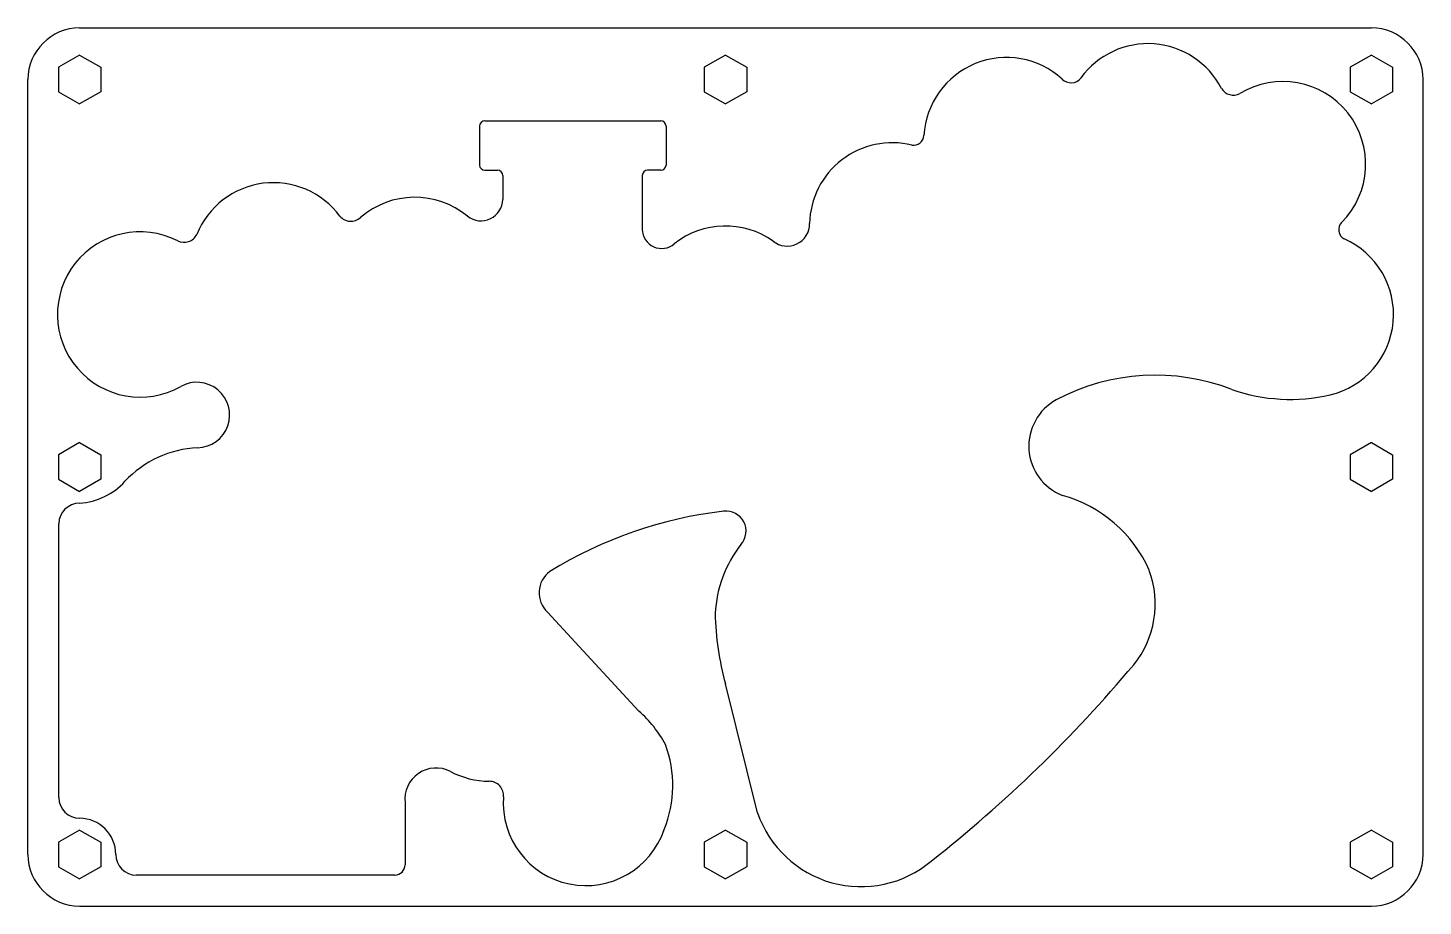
# Model space of a CAD drawing. Header units: millimetres. Extents: x 0 to 270, y 0 to 170.
import ezdxf

# ---------------------------------------------------------------- set-up
doc = ezdxf.new("R2010")
doc.units = ezdxf.units.MM
doc.layers.get('0').update_dxf_attribs({"lineweight": 25, "true_color": 0xffffff})

msp = doc.modelspace()

# ---------------------------------------------------------------- linework, layer by layer
for p, q in [((10, 170), (260, 170)), ((10, 164.73), (5.9, 162.37)), ((10, 164.73), (14.1, 162.37)), ((135, 164.73), (130.9, 162.37)), ((135, 164.73), (139.1, 162.37)), ((260, 164.73), (255.9, 162.37)), ((260, 164.73), (264.1, 162.37)), ((5.9, 162.37), (5.9, 157.63)), ((14.1, 162.37), (14.1, 157.63)), ((130.9, 162.37), (130.9, 157.63)), ((139.1, 162.37), (139.1, 157.63)), ((255.9, 162.37), (255.9, 157.63)), ((264.1, 162.37), (264.1, 157.63)), ((0, 10), (0, 160)), ((270, 10), (270, 160)), ((5.9, 157.63), (10, 155.27)), ((14.1, 157.63), (10, 155.27)), ((130.9, 157.63), (135, 155.27)), ((139.1, 157.63), (135, 155.27)), ((255.9, 157.63), (260, 155.27)), ((264.1, 157.63), (260, 155.27)), ((88.4, 152), (122.5, 152)), ((87.4, 151), (87.4, 143.45)), ((123.5, 151), (123.5, 143.45)), ((88.4, 142.45), (90.9, 142.45)), ((91.9, 141.45), (91.9, 136.8)), ((118.9, 141.45), (118.9, 131)), ((122.5, 142.45), (119.9, 142.45)), ((10, 89.73), (5.9, 87.37)), ((10, 89.73), (14.1, 87.37)), ((260, 89.73), (255.9, 87.37)), ((260, 89.73), (264.1, 87.37)), ((5.9, 87.37), (5.9, 82.63)), ((14.1, 87.37), (14.1, 82.63)), ((255.9, 87.37), (255.9, 82.63)), ((264.1, 87.37), (264.1, 82.63)), ((5.9, 82.63), (10, 80.27)), ((14.1, 82.63), (10, 80.27)), ((255.9, 82.63), (260, 80.27)), ((264.1, 82.63), (260, 80.27)), ((6, 21), (6, 74)), ((118.21, 37.74), (100.57, 56.91)), ((141.22, 18.05), (135, 43)), ((73, 20), (73, 8)), ((10, 14.73), (5.9, 12.37)), ((10, 14.73), (14.1, 12.37)), ((135, 14.73), (130.9, 12.37)), ((135, 14.73), (139.1, 12.37)), ((260, 14.73), (255.9, 12.37)), ((260, 14.73), (264.1, 12.37)), ((5.9, 12.37), (5.9, 7.63)), ((14.1, 12.37), (14.1, 7.63)), ((130.9, 12.37), (130.9, 7.63)), ((139.1, 12.37), (139.1, 7.63)), ((255.9, 12.37), (255.9, 7.63)), ((264.1, 12.37), (264.1, 7.63)), ((5.9, 7.63), (10, 5.27)), ((14.1, 7.63), (10, 5.27)), ((71, 6), (21, 6)), ((130.9, 7.63), (135, 5.27)), ((139.1, 7.63), (135, 5.27)), ((255.9, 7.63), (260, 5.27)), ((264.1, 7.63), (260, 5.27)), ((10, 0), (260, 0))]:
    msp.add_line(p, q)
for centre, radius, start, end in [((10, 160), 10, 90, 180), ((260, 160), 10, 0, 90), ((216.76, 150.95), 16, 27.2815, 144.1432), ((189.38, 148.27), 16, 47.6611, 176.6666), ((201.88, 161.79), 2.42, 224.4583, 322.4683), ((242.88, 143.62), 16, 315.1816, 121.3675), ((233.3, 159.69), 2.71, 211.286, 297.5519), ((88.43, 150.97), 1.03, 91.54, 178.46), ((122.47, 150.97), 1.03, 1.54, 88.46), ((171.37, 149.32), 2.04, 261.808, 356.5712), ((167.26, 131.77), 16, 76.2071, 178.7336), ((88.43, 143.48), 1.03, 181.54, 268.46), ((122.47, 143.48), 1.03, 271.54, 358.46), ((90.87, 141.42), 1.03, 1.54, 88.46), ((119.93, 141.42), 1.03, 91.54, 178.46), ((47.52, 124.04), 16, 36.455, 158.0478), ((74.87, 121.21), 16, 50.346, 131.0403), ((87.66, 136.9), 4.24, 232.5258, 358.6999), ((62.51, 135.37), 2.8, 220.6328, 311.7299), ((255.7, 130.95), 2.03, 136.4471, 241.4395), ((21.72, 114.53), 16, 62.9987, 299.3846), ((30.22, 131.23), 2.74, 243.2035, 333.8808), ((122.64, 131.04), 3.74, 180.6367, 310.8995), ((135, 115.65), 16, 54.8193, 128.2659), ((146.95, 132.08), 4.32, 230.823, 0.5753), ((248.28, 114.52), 16, 283.4282, 66.2344), ((218.19, 61.8), 40.97, 68.8066, 117.9263), ((32.7, 95.07), 6.34, 271.2223, 119.5811), ((244.31, 132.46), 34.37, 250.7988, 282.9351), ((203.93, 89.03), 10.23, 118.7968, 248.6257), ((33.78, 68.24), 20.51, 92.6482, 136.9879), ((9.16, 90.98), 13.01, 273.7105, 317.7242), ((193.3, 54.52), 25.92, 23.8552, 74.5501), ((10, 74), 4, 90, 180), ((144.01, -4.87), 81.84, 96.5683, 121.6979), ((135.1, 72.58), 3.88, 318.3256, 96.7549), ((156.42, 55.51), 23.44, 141.8054, 177.1993), ((199.43, 58.48), 18.74, 321.035, 20.3452), ((103.98, 60.66), 5.07, 125.9965, 227.6645), ((187.21, 57.58), 54.21, 180.9838, 195.604), ((10.78, 217.13), 265.22, 308.2028, 320.0151), ((103.76, 20.92), 22.18, 27.8166, 49.3343), ((102.03, 23.35), 22.77, 338.0024, 20.3491), ((79, 20.7), 6.04, 62.7114, 186.6087), ((89.31, 40.16), 15.98, 241.8546, 269.8671), ((89.25, 21.37), 2.8, 355.289, 89.4508), ((10, 21), 4, 180, 270), ((107.99, 19.97), 16, 175.8032, 341.2272), ((10, 10), 7, 0, 90), ((161.22, 24.91), 21.15, 198.928, 309.9766), ((10, 10), 10, 180, 270), ((21, 10), 4, 180, 270), ((260, 10), 10, 270, 0), ((70.95, 8.05), 2.05, 271.3972, 358.6028)]:
    msp.add_arc(centre, radius, start, end)

doc.saveas('drawing.dxf')
